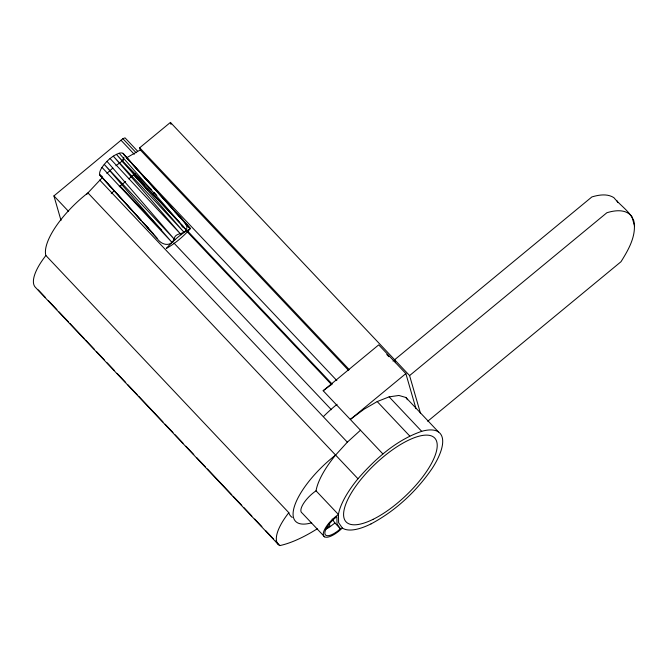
<?xml version="1.0" encoding="UTF-8"?>
<svg xmlns="http://www.w3.org/2000/svg" width="668" height="668" viewBox="0 0 668 668"><rect width="100%" height="100%" fill="white"/><g stroke="black" fill="none" stroke-linecap="round" stroke-linejoin="round"><path stroke-width="1" d="M393.009 361.087L591.906 196.918C598.979 194.831 607.22 193.444 613.834 197.619C620.263 205.468 629.79 211.305 633.832 220.807C636.746 235.57 628.538 249.673 620.998 261.722L427.729 421.249M102.204 176.369A15.915 5.736 -43.4 0 1 102.004 167.401C106.287 161.289 112.049 155.803 119.171 153.239L186.255 230.001L187.04 227.295C184.919 220.774 179.116 216.131 174.373 211.313M174.181 239.06C174.933 232.389 183.308 235.019 186.28 230.059M190.522 228.464C183.683 236.247 175.258 243.453 166.248 248.496C173.087 240.714 181.521 233.516 190.522 228.464L123.972 154.625A15.915 5.736 -43.4 0 0 119.171 153.239M123.229 159.017L122.06 161.147L151.227 189.378M153.206 194.63L154.333 193.102M174.123 239.06C170.457 247.795 160.854 244.638 156.913 238.142L99.699 174.657L140.965 220.089M102.496 177.412L87.934 192.893A68.011 24.516 -43.4 0 0 86.615 194.522M311.68 522.793A59.126 21.318 -43.4 0 1 294.889 504.975A59.126 21.318 -43.4 0 1 335.603 455.067L347.343 442.174L360.486 430.225M338.417 514.477A68.011 24.516 -43.4 0 1 357.981 478.739C375.466 458.741 396.191 440.112 421.692 431.336L389.127 396.859L377.203 401.568L363.968 409.275L350.308 419.454L405.86 373.604L378.714 344.872L323.17 390.722L382.881 453.931M106.88 173.429L112.817 168.035M332.163 519.061L334.927 523.002L329.023 527.503L325.583 529.223L329.892 525.666L329.332 523.737M340.354 528.747L338.133 530.701A16.024 5.778 -43.4 0 1 324.974 533.982A16.024 5.778 -43.4 0 1 334.601 518.452L336.881 516.698L337.039 524.021L340.354 528.747L334.927 523.002M61.013 220.44L53.933 195.908L122.879 138.702L125.025 137.85L137.591 151.16M348.504 370.331L140.305 149.924L139.687 147.787L170.432 122.411L409.584 375.583L420.548 413.567M111.255 193.336L114.453 190.697M119.255 186.739L125.651 181.462M128.849 178.824L135.237 173.538M409.584 375.583L606.861 212.75C615.019 210.195 626.05 208.833 631.878 216.591L634.6 226.009M115.898 165.739L123.53 160.053M323.17 390.722L332.004 384.133M371.024 523.912C395.656 510.786 416.632 491.189 432.33 468.176A67.927 24.491 -43.4 0 0 421.692 431.328M140.305 149.924L126.469 157.857L130.051 161.648M389.127 396.859L398.913 395.464L405.894 397.477L438.467 431.954M386.78 354.491L388.859 356.695M139.687 147.787L349.322 369.713M377.203 401.568L409.776 436.054M122.879 138.702L136.155 152.755M121.017 140.238L134.285 154.291M132.197 163.919L336.822 380.543M142.61 175.25L156.579 190.038M133.65 173.922L139.236 179.842M141.332 182.055L144.129 185.019M147.62 188.718L178.957 221.885M181.813 224.916L183.959 227.187M187.541 230.978L332.013 383.925M133.283 174.682L147.603 189.846M181.262 225.475L183.408 227.746M186.99 231.537L331.654 384.676M120.115 186.071L161.648 230.042M173.822 242.935L331.37 409.718M99.666 179.984L347.343 442.174M357.998 478.789L87.934 192.893A59.143 21.318 -43.4 0 0 45.867 255.543M53.933 195.908L68.604 211.439M335.603 455.083A68.011 24.516 -43.4 0 0 316.039 490.821L338.434 514.519L338.618 522.718L342.325 528.004A68.011 24.516 -43.4 0 0 371.024 523.904M324.606 536.83L302.212 513.124A18.119 6.53 -43.4 0 1 303.347 503.764A18.119 6.53 -43.4 0 1 316.048 490.813M292.283 517.441A59.06 21.293 -43.4 0 1 288.818 512.69L45.9 255.518A47.353 17.067 -43.4 0 0 35.379 287.29L278.305 544.453M38.293 289.937L45.457 297.527M48.321 300.558L56.922 309.668M59.076 311.939L68.386 321.801M69.823 323.32L84.151 338.492M85.587 340.012L94.188 349.113M96.334 351.385L104.216 359.735M107.089 362.766L114.253 370.356M117.117 373.387L125.718 382.488M127.864 384.768L137.182 394.629M138.618 396.141L162.975 421.934M165.13 424.213L173.012 432.555M175.158 434.835L183.04 443.176M185.913 446.216L193.795 454.557M196.659 457.588L205.26 466.69M207.406 468.969L231.771 494.763M233.207 496.282L241.808 505.384M243.954 507.655L251.836 516.005M254.7 519.036L261.873 526.626M265.455 530.417L273.337 538.759M275.483 541.038L279.783 545.589A101.569 36.615 -43.4 0 0 317.308 528.772M110.07 158.533L181.187 234.71L113.276 156.145L184.151 232.414L116.374 154.341L186.714 230.535L186.197 229.917M102.004 167.401L172.01 242.434L104.241 164.361L174.907 239.895L106.989 161.33M154.032 192.417L156.838 195.465M142.368 221.734L156.913 238.142M100.567 175.893L140.981 220.206M143.069 222.394L153.556 233.95M123.972 154.625L130.21 161.606M131.596 163.159L190.013 228.489L123.104 153.381M405.894 397.477L407.488 399.74M146.918 226.327L147.945 227.846M616.923 200.759L617.708 202.446M405.86 373.604L415.98 408.666M394.629 359.751L395.473 362.691M170.432 122.411L171.008 124.415M323.671 416.323A61.022 21.994 -43.4 0 1 337.089 404.29M342.333 528.012A18.119 6.53 -43.4 0 1 323.379 535.293A18.119 6.53 -43.4 0 1 338.434 514.519M279.775 545.597A47.395 17.084 -43.4 0 1 288.826 512.682M123.839 157.314A15.915 5.736 -43.4 0 1 123.229 159.017M373.07 519.345A60.988 21.986 -43.4 0 0 436.747 441.732A60.988 21.986 -43.4 0 0 361.388 478.873A60.988 21.986 -43.4 0 0 373.07 519.345"/></g></svg>
